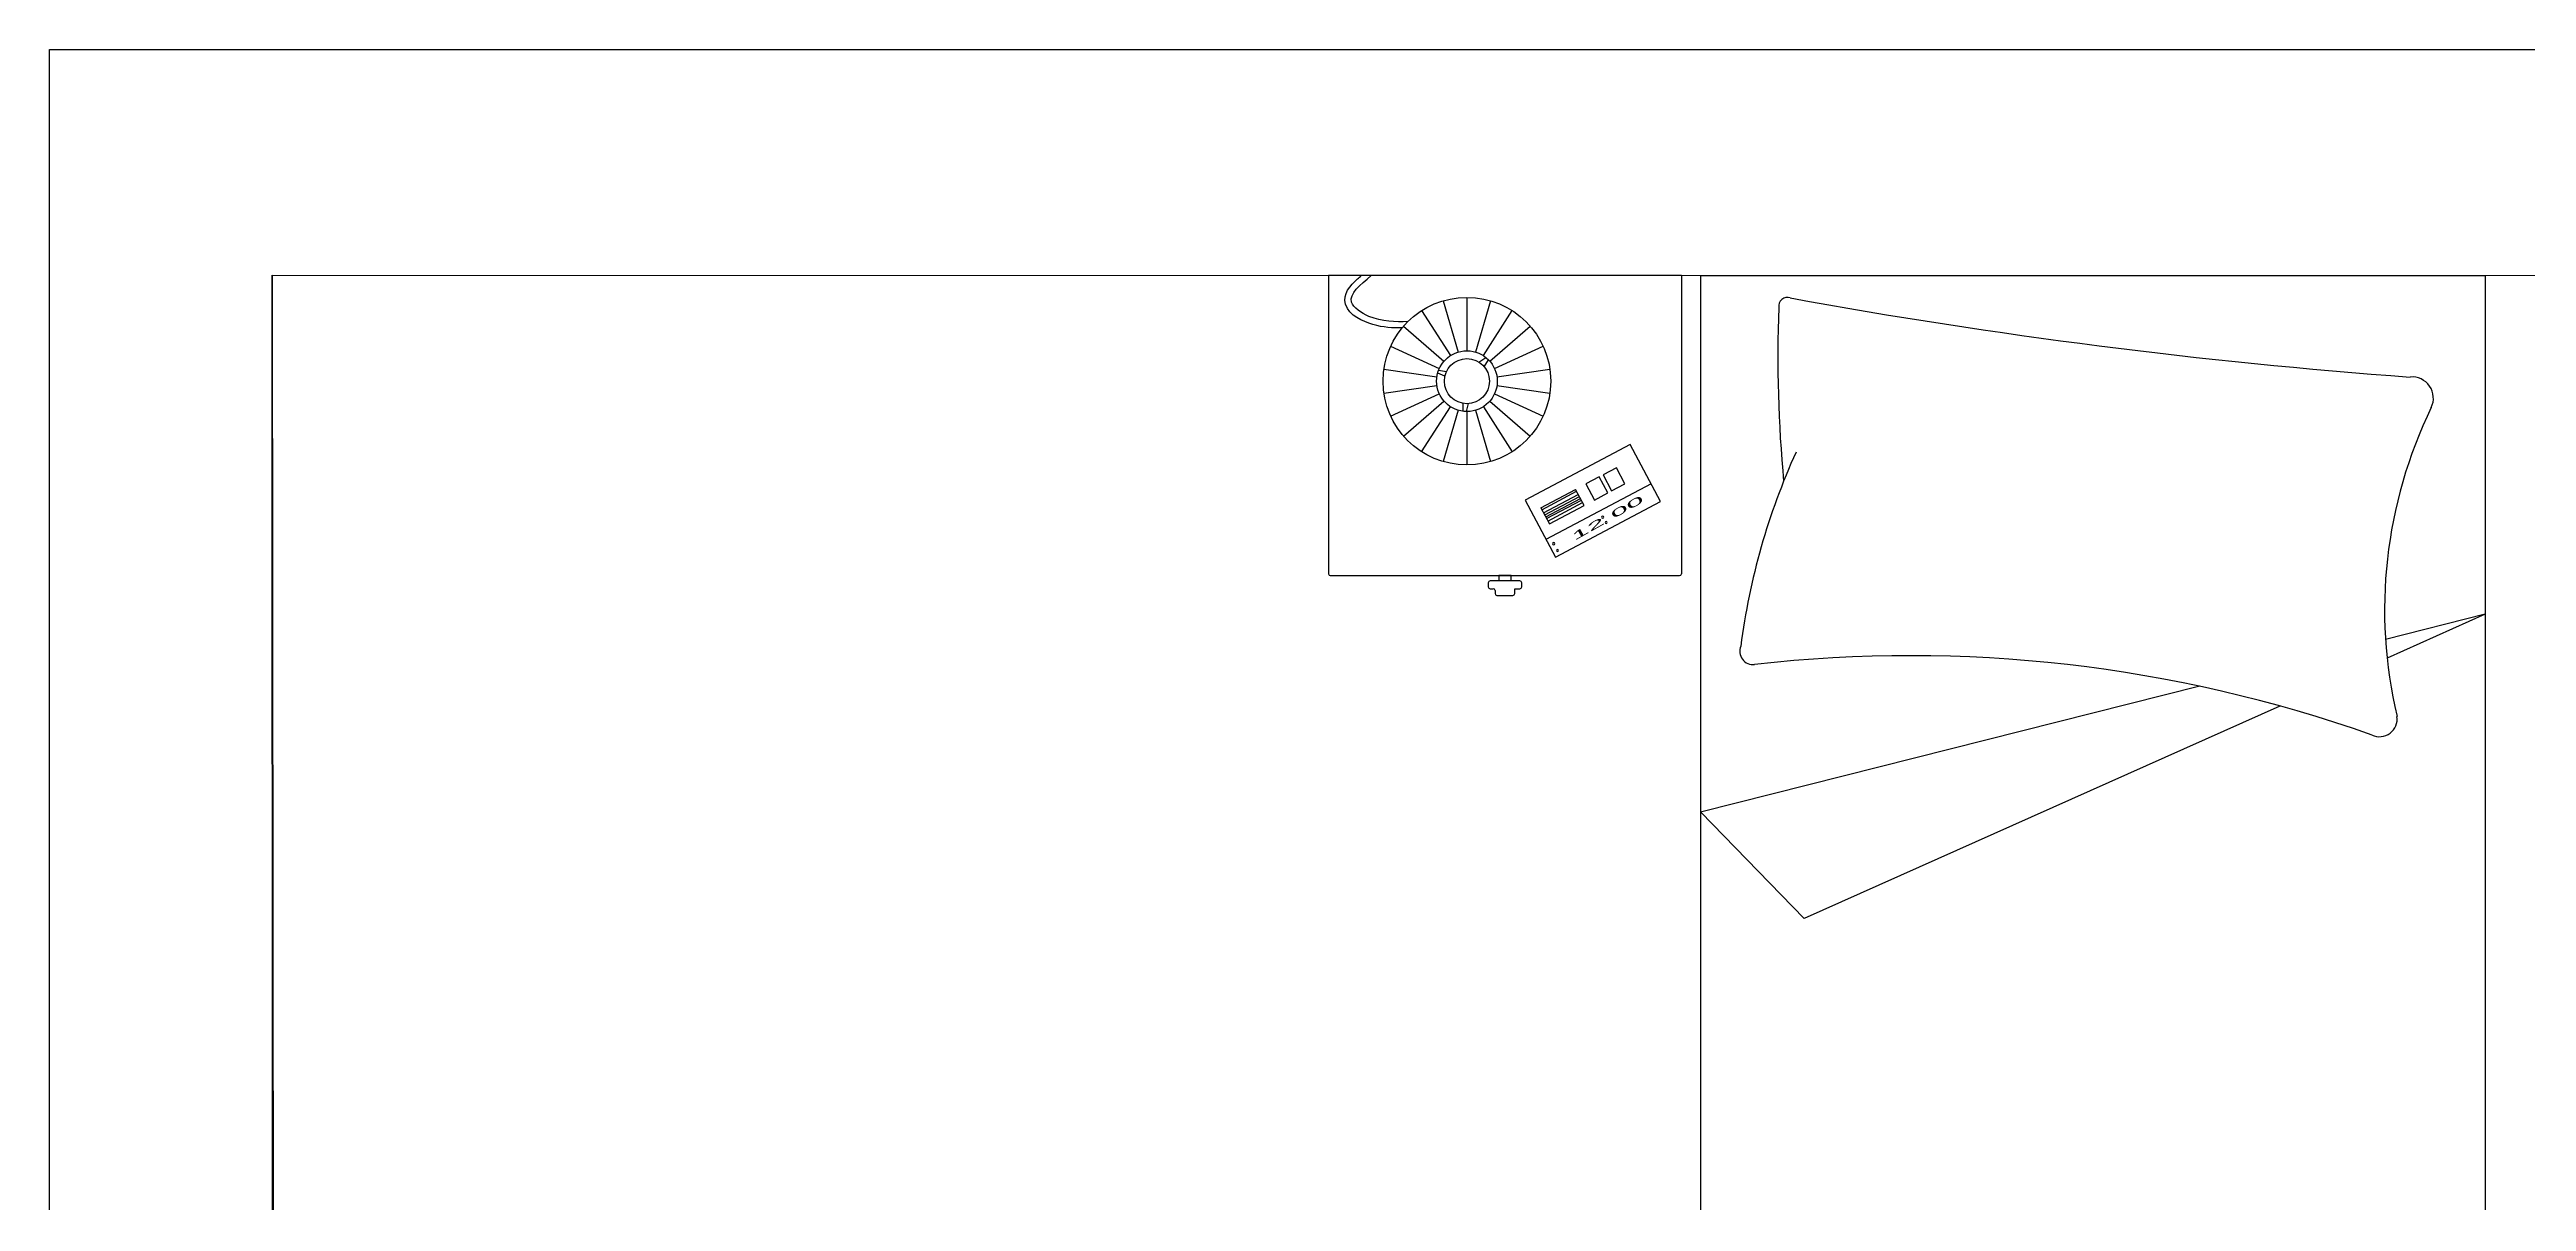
# Model space of a CAD drawing. Header units: inches. Extents: x -902 to 12417, y -2973 to 6117.
# Drawn here: x 7334.1 to 7634, y -1258.1 to -1118.6 of the extents above; entities that cross this region are included whole.
import ezdxf

# ---------------------------------------------------------------- set-up
doc = ezdxf.new("R2010")
doc.units = ezdxf.units.IN
doc.header["$MEASUREMENT"] = 0
doc.layers.add('ARREDI_attrezzature', color=175, linetype='Continuous')
doc.layers.add('Layer1', color=1, linetype='Continuous')
doc.styles.get("Standard").update_dxf_attribs({"font": 'arial.ttf'})

msp = doc.modelspace()

# ---------------------------------------------------------------- linework, layer by layer
at = {"layer": 'ARREDI_attrezzature'}
for p, q in [((7531.71, -1145.98), (7488.96, -1145.98)), ((7488.96, -1145.98), (7488.96, -1182.09)), ((7531.71, -1145.98), (7488.96, -1145.98)), ((7505.72, -1148.61), (7505.72, -1155.08)), ((7505.72, -1148.61), (7505.72, -1155.08)), ((7531.71, -1145.98), (7531.71, -1182.09)), ((7534.04, -1145.98), (7629.04, -1145.98)), ((7534.04, -1182.31), (7534.04, -1145.98)), ((7534.04, -1145.98), (7629.04, -1145.98)), ((7629.04, -1145.98), (7629.04, -1335.98)), ((7629.04, -1145.98), (7629.04, -1335.98)), ((7500.23, -1150.22), (7503.73, -1155.67)), ((7502.86, -1149.02), (7504.68, -1155.23)), ((7508.58, -1149.02), (7506.76, -1155.23)), ((7507.71, -1155.67), (7511.21, -1150.22)), ((7496.48, -1154.54), (7502.38, -1157.23)), ((7498.05, -1152.11), (7502.94, -1156.35)), ((7508.5, -1156.35), (7513.39, -1152.11)), ((7509.07, -1157.23), (7514.96, -1154.54)), ((7495.67, -1157.32), (7502.08, -1158.24)), ((7503.06, -1158.17), (7502.18, -1157.78)), ((7503.25, -1157.62), (7502.28, -1157.46)), ((7507.16, -1156.45), (7508, -1155.88)), ((7507.83, -1157.03), (7508.35, -1156.19)), ((7509.36, -1158.24), (7515.77, -1157.32)), ((7495.67, -1160.21), (7502.08, -1159.28)), ((7496.48, -1162.98), (7502.38, -1160.29)), ((7509.07, -1160.29), (7514.96, -1162.98)), ((7509.36, -1159.28), (7515.77, -1160.21)), ((7498.05, -1165.41), (7502.94, -1161.17)), ((7500.23, -1167.3), (7503.73, -1161.85)), ((7504.68, -1162.29), (7502.86, -1168.5)), ((7505.23, -1161.44), (7505.23, -1162.41)), ((7505.86, -1161.48), (7505.62, -1162.44)), ((7505.72, -1162.44), (7505.72, -1168.91)), ((7505.72, -1162.44), (7505.72, -1168.91)), ((7506.76, -1162.29), (7508.58, -1168.5)), ((7507.71, -1161.85), (7511.21, -1167.3)), ((7508.5, -1161.17), (7513.39, -1165.41)), ((7525.5, -1166.43), (7512.78, -1173.18)), ((7529.16, -1173.33), (7525.5, -1166.43)), ((7523.82, -1169.25), (7522.21, -1170.11)), ((7524.85, -1171.2), (7523.82, -1169.25)), ((7514.69, -1174.1), (7518.89, -1171.87)), ((7514.81, -1174.33), (7519.01, -1172.1)), ((7515.01, -1174.69), (7519.21, -1172.47)), ((7515.15, -1174.96), (7519.35, -1172.73)), ((7528.02, -1171.18), (7515.29, -1177.93)), ((7519.92, -1173.81), (7518.89, -1171.87)), ((7521.75, -1170.35), (7520.14, -1171.21)), ((7520.14, -1171.21), (7521.17, -1173.15)), ((7521.17, -1173.15), (7522.78, -1172.29)), ((7522.78, -1172.29), (7521.75, -1170.35)), ((7522.21, -1170.11), (7523.24, -1172.05)), ((7523.24, -1172.05), (7524.85, -1171.2)), ((7512.78, -1173.18), (7516.43, -1180.08)), ((7514.69, -1174.1), (7515.72, -1176.04)), ((7515.27, -1175.19), (7519.47, -1172.96)), ((7515.37, -1175.39), (7519.58, -1173.16)), ((7515.54, -1175.7), (7519.74, -1173.47)), ((7515.72, -1176.04), (7519.92, -1173.81)), ((7516.43, -1180.08), (7529.16, -1173.33)), ((7489.18, -1182.31), (7531.48, -1182.31)), ((7508.3, -1183.17), (7508.3, -1183.67)), ((7512.14, -1182.95), (7508.53, -1182.95)), ((7508.53, -1183.89), (7508.92, -1183.89)), ((7509.14, -1184.11), (7509.14, -1184.48)), ((7509.36, -1184.7), (7511.3, -1184.7)), ((7511.08, -1182.31), (7509.58, -1182.31)), ((7509.58, -1182.31), (7509.58, -1182.95)), ((7511.08, -1182.95), (7511.08, -1182.31)), ((7511.52, -1184.48), (7511.52, -1183.89)), ((7511.52, -1183.89), (7512.14, -1183.89)), ((7512.36, -1183.67), (7512.36, -1183.17)), ((7534.04, -1335.98), (7534.04, -1182.31)), ((7534.04, -1335.98), (7534.04, -1182.31)), ((7629.04, -1186.99), (7616.97, -1190.04)), ((7629.04, -1186.99), (7617.16, -1192.3)), ((7594.48, -1195.71), (7534.02, -1210.97)), ((7604.17, -1198.1), (7546.56, -1223.82)), ((7546.56, -1223.82), (7534.04, -1210.97))]:
    msp.add_line(p, q, dxfattribs=at)
for radius in [10.15, 3.68, 2.73]:
    msp.add_circle((7505.72, -1158.76), radius, dxfattribs=at)
for centre, radius, start, end in [((7544.53, -1149.67), 1.05, 70.4441, 189.843), ((7671.46, -455.33), 704.81, 259.65404, 265.81053), ((7705.54, -1155.84), 162.16, 177.8834, 185.3331), ((7620.19, -1160.83), 2.58, 334.0063, 95.0205), ((7672.78, -1186.47), 55.92, 154.0063, 193.3196), ((7621.09, -1201.59), 82.91, 155.6023, 172.5427), ((7522.17, -1175.22), 0.13, 90, 270), ((7522.17, -1175.22), 0.13, 270, 90), ((7522.58, -1175.88), 0.13, 90, 270), ((7522.58, -1175.88), 0.13, 270, 90), ((7516.23, -1178.44), 0.13, 90, 270), ((7516.23, -1178.44), 0.13, 270, 90), ((7516.7, -1179.26), 0.13, 90, 270), ((7516.7, -1179.26), 0.13, 270, 90), ((7489.18, -1182.09), 0.222, 180, 270), ((7508.53, -1183.17), 0.222, 90, 180), ((7508.53, -1183.67), 0.222, 180, 270), ((7508.92, -1184.11), 0.222, 0, 90), ((7509.36, -1184.48), 0.222, 180, 270), ((7511.3, -1184.48), 0.222, 270, 0), ((7512.14, -1183.17), 0.222, 0, 90), ((7512.14, -1183.67), 0.222, 270, 0), ((7531.48, -1182.09), 0.222, 270, 0), ((7540.38, -1191.46), 1.62, 157.3555, 276.462), ((7559.41, -1359.42), 167.42, 70.4848, 96.462), ((7616.24, -1199.67), 2.14, 245.0255, 8.6653)]:
    msp.add_arc(centre, radius, start, end, dxfattribs=at)
msp.add_open_spline([(7497.87, -1152.32), (7496.76, -1152.33), (7495.58, -1152.28), (7493.07, -1151.5), (7491.49, -1150.91), (7490.64, -1148.19), (7491.58, -1147.2), (7492.63, -1146.24), (7492.78, -1146.11), (7492.93, -1145.98)], degree=3, knots=[0.0077183, 0.0077183, 0.0077183, 0.0077183, 0.0428867, 0.0428867, 0.0785443, 0.0785443, 0.1084778, 0.1084778, 0.1132873, 0.1132873, 0.1132873, 0.1132873], dxfattribs=at)
msp.add_spline([(7498.58, -1151.55), (7493.86, -1150.91), (7491.75, -1149.19), (7494.12, -1145.98)], degree=3, dxfattribs=at)
at = {"layer": 'Layer1'}
for p, q in [((7334.06, -2268.6), (7334.06, -1118.6)), ((7334.06, -1118.6), (7361.03, -1118.6)), ((7361.03, -1118.6), (7906.76, -1118.6)), ((7361.37, -2241.47), (7361.04, -1145.91)), ((7361.04, -1145.91), (7907.05, -1146.05)), ((7361.04, -1145.91), (7361.37, -1516.47)), ((7629.04, -1145.98), (7629.04, -1516.47))]:
    msp.add_line(p, q, dxfattribs=at)

# ---------------------------------------------------------------- texts
at = {"layer": 'ARREDI_attrezzature', "width": 3}
msp.add_text('12 00', height=0.931, rotation=29.3565, dxfattribs=at).set_placement((7518.73, -1178.11))

doc.saveas('drawing.dxf')
